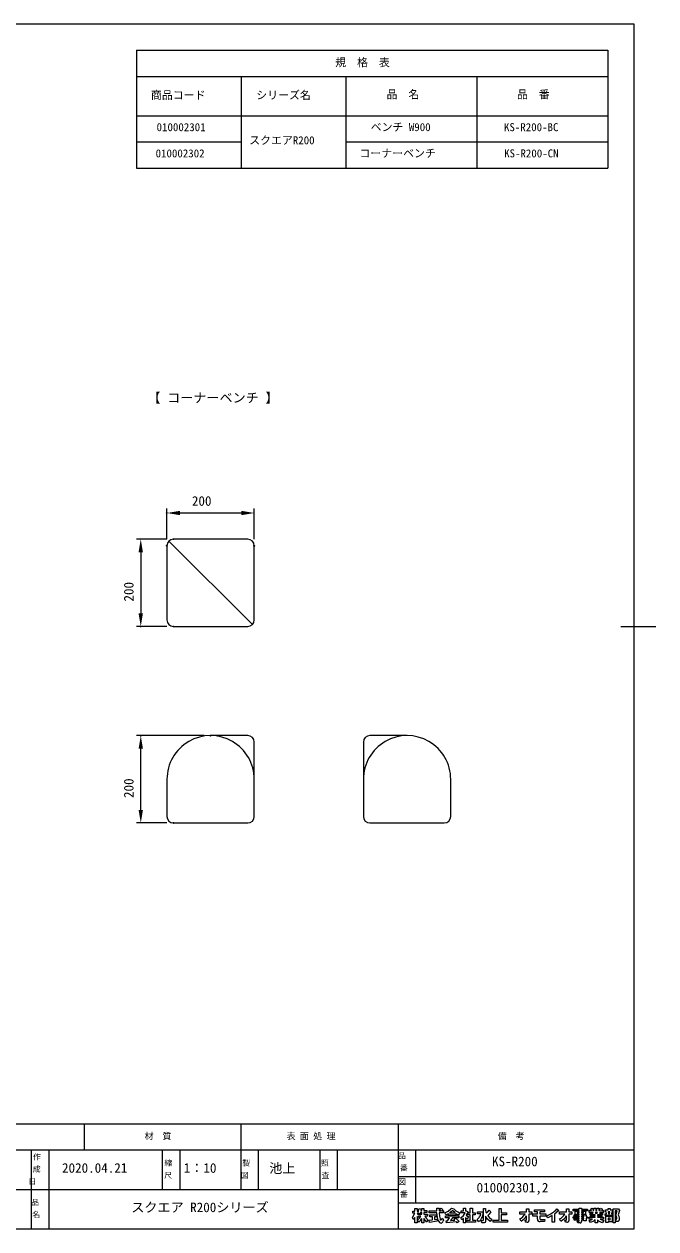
# Model space of a CAD drawing. Units: millimetres on the paper. Extents: x -203 to 203, y -143 to 143.
# Drawn here: x 58.3 to 203, y -138 to 138 of the extents above; entities that cross this region are included whole.
import ezdxf
from ezdxf.enums import TextEntityAlignment as Align

# ---------------------------------------------------------------- set-up
doc = ezdxf.new("R2010")
doc.units = ezdxf.units.MM
doc.header["$PDMODE"] = 32
doc.header["$PDSIZE"] = 0.2
for name, color, linetype, lineweight in [('0-1_DIMENSION_LINES$03_LINES', 7, 'Continuous', 18), ('0-2_DIMENSION_LINES$02_DIMENSI', 7, 'Continuous', 25), ('0-4_図面_FORMAT$03_TEXT', 7, 'Continuous', 18), ('0-5_図面_FORMAT$02_LOGO$01_MZ_LO', 7, 'Continuous', 18), ('0-6_図面_FORMAT$01_WAKU$OUT_LINE', 6, 'Continuous', 18), ('0-8_図面_FORMAT$01_WAKU$SUB_LINE', 7, 'Continuous', 18)]:
    doc.layers.add(name, color=color, linetype=linetype, lineweight=lineweight)
doc.layers.add('0-3_DEFPOINTS', color=7, linetype='Continuous')
doc.styles.add('ＭＳ ゴシック', font='')
doc.styles.get('ＭＳ ゴシック').set_extended_font_data('MS Gothic')

# ---------------------------------------------------------------- blocks, each defined once
blk = doc.blocks.new('D1')
at = {"layer": '0-2_DIMENSION_LINES$02_DIMENSI'}
for p, q in [((1531, 470), (1524, 470)), ((1525, 467), (1525, 453)), ((1531, 450), (1524, 450))]:
    blk.add_line(p, q, dxfattribs=at)
for points in [[(1525.5, 467), (1524.5, 467), (1525, 470)], [(1524.5, 453), (1525.5, 453), (1525, 450)]]:
    blk.add_solid(points, dxfattribs=at)
at = {"layer": '0-3_DEFPOINTS'}
for p in [(1532.5, 470), (1525, 450), (1532.5, 450)]:
    blk.add_point(p, dxfattribs=at)
at = {"layer": '0-2_DIMENSION_LINES$02_DIMENSI', "style": 'ＭＳ ゴシック'}
blk.add_text('200', height=2.199, rotation=90, dxfattribs=at).set_placement((1524, 455.714), align=Align.BOTTOM_LEFT)
blk = doc.blocks.new('_X14')
at = {"layer": '0-4_図面_FORMAT$03_TEXT', "style": 'ＭＳ ゴシック'}
for s, p in [('作', (1500.308, 327.465)), ('成', (1500.252, 324.654)), ('日', (1499.244, 321.843))]:
    blk.add_text(s, height=1.283, dxfattribs=at).set_placement(p, align=Align.BOTTOM_LEFT)
blk = doc.blocks.new('_X17')
at = {"layer": '0-4_図面_FORMAT$03_TEXT', "style": 'ＭＳ ゴシック'}
for s, p in [('品', (1499.907, 317.059)), ('名', (1500.136, 314.248))]:
    blk.add_text(s, height=1.283, dxfattribs=at).set_placement(p, align=Align.BOTTOM_LEFT)
blk = doc.blocks.new('_X18')
at = {"layer": '0-4_図面_FORMAT$03_TEXT', "style": 'ＭＳ ゴシック'}
for s, p in [('縮', (1530.423, 326.059)), ('尺', (1530.367, 323.248))]:
    blk.add_text(s, height=1.283, dxfattribs=at).set_placement(p, align=Align.BOTTOM_LEFT)
blk = doc.blocks.new('_X19')
at = {"layer": '0-4_図面_FORMAT$03_TEXT', "style": 'ＭＳ ゴシック'}
for s, p in [('製', (1548.252, 326.059)), ('図', (1547.933, 323.248))]:
    blk.add_text(s, height=1.283, dxfattribs=at).set_placement(p, align=Align.BOTTOM_LEFT)
blk = doc.blocks.new('_X20')
at = {"layer": '0-4_図面_FORMAT$03_TEXT', "style": 'ＭＳ ゴシック'}
for s, p in [('照', (1566.278, 326.059)), ('査', (1566.394, 323.248))]:
    blk.add_text(s, height=1.283, dxfattribs=at).set_placement(p, align=Align.BOTTOM_LEFT)
blk = doc.blocks.new('_X21')
at = {"layer": '0-4_図面_FORMAT$03_TEXT', "style": 'ＭＳ ゴシック'}
for s, p in [('品', (1583.922, 327.758)), ('番', (1584.383, 324.947))]:
    blk.add_text(s, height=1.283, dxfattribs=at).set_placement(p, align=Align.BOTTOM_LEFT)
blk = doc.blocks.new('_X22')
at = {"layer": '0-4_図面_FORMAT$03_TEXT', "style": 'ＭＳ ゴシック'}
for s, p in [('図', (1583.949, 321.758)), ('番', (1584.383, 318.947))]:
    blk.add_text(s, height=1.283, dxfattribs=at).set_placement(p, align=Align.BOTTOM_LEFT)
blk = doc.blocks.new('D12')
at = {"layer": '0-2_DIMENSION_LINES$02_DIMENSI'}
for p, q in [((1539.5, 425), (1524, 425)), ((1525, 408), (1525, 422)), ((1531, 405), (1524, 405))]:
    blk.add_line(p, q, dxfattribs=at)
for points in [[(1525.5, 422), (1524.5, 422), (1525, 425)], [(1524.5, 408), (1525.5, 408), (1525, 405)]]:
    blk.add_solid(points, dxfattribs=at)
at = {"layer": '0-3_DEFPOINTS'}
for p in [(1525, 425), (1541, 425), (1532.5, 405)]:
    blk.add_point(p, dxfattribs=at)
at = {"layer": '0-2_DIMENSION_LINES$02_DIMENSI', "style": 'ＭＳ ゴシック'}
blk.add_text('200', height=2.199, rotation=90, dxfattribs=at).set_placement((1524, 410.714), align=Align.BOTTOM_LEFT)
blk = doc.blocks.new('D15')
at = {"layer": '0-2_DIMENSION_LINES$02_DIMENSI'}
for p, q in [((1531, 470), (1531, 477)), ((1548, 476), (1534, 476)), ((1551, 470), (1551, 477))]:
    blk.add_line(p, q, dxfattribs=at)
for points in [[(1534, 476.5), (1534, 475.5), (1531, 476)], [(1548, 475.5), (1548, 476.5), (1551, 476)]]:
    blk.add_solid(points, dxfattribs=at)
at = {"layer": '0-3_DEFPOINTS'}
for p in [(1531, 476), (1531, 468.5), (1551, 468.5)]:
    blk.add_point(p, dxfattribs=at)
at = {"layer": '0-2_DIMENSION_LINES$02_DIMENSI', "style": 'ＭＳ ゴシック'}
blk.add_text('200', height=2.199, dxfattribs=at).set_placement((1536.714, 477), align=Align.BOTTOM_LEFT)

msp = doc.modelspace()

# ---------------------------------------------------------------- linework, layer by layer
at = {"layer": '0-1_DIMENSION_LINES$03_LINES'}
for p, q in [((91.439, 19.561), (110.561, 0.439)), ((109.5, 20), (92.5, 20)), ((91, 18.5), (91, 1.5)), ((111, 1.5), (111, 18.5)), ((92.5, 0), (109.5, 0)), ((109.5, -25), (101, -25)), ((111, -43.5), (111, -26.5)), ((136, -26.5), (136, -43.5)), ((146, -25), (137.5, -25)), ((91, -35), (91, -43.5)), ((156, -43.5), (156, -35)), ((92.5, -45), (109.5, -45)), ((137.5, -45), (154.5, -45))]:
    msp.add_line(p, q, dxfattribs=at)
for centre, radius, start, end in [((92.5, 18.5), 1.5, 90, 180), ((109.5, 18.5), 1.5, 0, 90), ((92.5, 1.5), 1.5, 180, 270), ((109.5, 1.5), 1.5, 270, 0), ((101, -35), 10, 0, 180.00001), ((109.5, -26.5), 1.5, 0, 90), ((146, -35), 10, 0, 180.00001), ((137.5, -26.5), 1.5, 90, 180), ((92.5, -43.5), 1.5, 180, 270), ((109.5, -43.5), 1.5, 270, 0), ((137.5, -43.5), 1.5, 180, 270), ((154.5, -43.5), 1.5, 270, 0)]:
    msp.add_arc(centre, radius, start, end, dxfattribs=at)
at = {"layer": '0-5_図面_FORMAT$02_LOGO$01_MZ_LO'}
for p, q in [((147.272, -135.389), (147.774, -134.37)), ((148.578, -134.111), (148.779, -133.322)), ((148.578, -133.925), (148.578, -134.111)), ((148.779, -133.322), (149.252, -133.451)), ((148.836, -135.561), (149.181, -135.059)), ((149.252, -133.451), (149.181, -133.795)), ((152.956, -135.374), (152.812, -134.341)), ((153.343, -134.341), (153.415, -135.059)), ((153.415, -135.059), (153.573, -135.719)), ((153.444, -133.48), (153.831, -133.221)), ((153.745, -133.882), (153.444, -133.48)), ((153.831, -133.221), (154.032, -133.437)), ((154.032, -133.437), (154.205, -133.695)), ((154.65, -134.298), (155.41, -133.939)), ((154.879, -134.8), (154.65, -134.298)), ((155.496, -134.513), (154.879, -134.8)), ((155.41, -133.939), (156.056, -133.408)), ((156.085, -134.083), (155.726, -134.355)), ((155.726, -134.355), (157.004, -134.355)), ((156.372, -133.81), (156.085, -134.083)), ((157.004, -134.355), (156.372, -133.81)), ((156.688, -133.437), (157.205, -133.882)), ((157.205, -133.882), (158.051, -134.283)), ((157.624, -134.742), (157.529, -134.699)), ((157.779, -134.796), (157.731, -134.782)), ((158.051, -134.283), (157.793, -134.8)), ((158.324, -135.446), (158.898, -134.929)), ((158.898, -134.929), (159.329, -134.312)), ((159.803, -134.441), (159.544, -134.843)), ((159.544, -134.843), (160.047, -135.231)), ((159.961, -134.111), (159.803, -134.441)), ((160.047, -135.231), (159.803, -135.733)), ((162.616, -135.245), (162.788, -134.901)), ((162.788, -134.901), (162.86, -134.528)), ((163.98, -133.695), (164.051, -134.054)), ((163.98, -135.087), (163.98, -136.279)), ((164.439, -135.762), (163.98, -135.087)), ((164.055, -134.065), (164.081, -134.156)), ((173.396, -135.819), (173.396, -135.016)), ((178.262, -135.475), (177.961, -134.972)), ((179.224, -134.958), (178.262, -135.475)), ((180.745, -133.795), (179.783, -134.614)), ((180.286, -133.422), (180.745, -133.795)), ((182.525, -135.819), (182.525, -135.016)), ((190.061, -133.681), (190.319, -133.264)), ((190.319, -133.264), (190.779, -133.451)), ((190.779, -133.451), (190.563, -133.781)), ((194.482, -135.044), (194.611, -135.518)), ((147.544, -135.862), (147.272, -135.389)), ((147.788, -135.389), (147.544, -135.862)), ((148.362, -136.006), (148.836, -135.561)), ((148.721, -136.437), (148.362, -136.006)), ((150.516, -136.465), (149.87, -135.647)), ((150.76, -135.906), (150.516, -136.465)), ((152.884, -136.236), (151.176, -136.566)), ((153.157, -136.092), (152.956, -135.374)), ((153.803, -135.977), (154.047, -135.575)), ((157.305, -136.394), (155.037, -136.623)), ((157.19, -135.504), (157.908, -136.336)), ((157.449, -136.609), (157.305, -136.394)), ((157.908, -136.336), (157.449, -136.609)), ((158.539, -135.949), (158.324, -135.446)), ((158.898, -135.618), (158.539, -135.949)), ((159.803, -135.733), (159.415, -135.36)), ((162.401, -136.307), (162.028, -135.819)), ((163.879, -136.508), (163.635, -136.609)), ((163.98, -136.279), (163.879, -136.508)), ((165.056, -136.307), (164.439, -135.762)), ((165.386, -135.805), (165.056, -136.307)), ((172.118, -136.193), (171.803, -135.719)), ((173.023, -135.992), (173.252, -135.977)), ((176.439, -135.69), (176.554, -135.834)), ((181.248, -136.193), (180.932, -135.719)), ((182.152, -135.992), (182.382, -135.977)), ((187.678, -136.078), (188.166, -135.92)), ((188.037, -136.537), (187.678, -136.078)), ((188.697, -136.207), (188.037, -136.537)), ((188.166, -135.92), (188.468, -135.748)), ((189.099, -135.877), (188.697, -136.207)), ((190.233, -135.748), (190.578, -135.934)), ((190.578, -135.934), (191.037, -136.078)), ((191.037, -136.078), (190.779, -136.551)), ((193.736, -135.805), (194.008, -135.748)), ((193.908, -136.336), (193.736, -135.805)), ((194.31, -136.279), (193.908, -136.336)), ((194.008, -135.748), (194.08, -135.518)), ((194.468, -136.164), (194.31, -136.279)), ((194.531, -136.085), (194.513, -136.111)), ((194.567, -135.996), (194.559, -136.026)), ((194.611, -135.518), (194.568, -135.992))]:
    msp.add_line(p, q, dxfattribs=at)
for points in [[(147.774, -134.37), (147.329, -134.37), (147.329, -133.925), (147.788, -133.925), (147.788, -133.307), (148.276, -133.307), (148.276, -133.925), (148.578, -133.925)], [(149.181, -135.059), (148.635, -135.059), (148.477, -135.475), (148.276, -135.13), (148.276, -136.609), (147.788, -136.609), (147.788, -135.389)], [(149.181, -133.795), (149.396, -133.795), (149.396, -133.322), (149.87, -133.322), (149.87, -133.795), (150.53, -133.795), (150.53, -134.255), (149.87, -134.255), (149.87, -134.599), (150.673, -134.599), (150.673, -135.059), (150.071, -135.059)], [(152.812, -134.341), (151.032, -134.341), (151.032, -133.882), (152.798, -133.882), (152.798, -133.279), (153.329, -133.279), (153.329, -133.882), (153.745, -133.882)], [(151.176, -136.566), (151.075, -136.035), (151.793, -135.949), (151.793, -135.217), (151.233, -135.217), (151.233, -134.772), (152.769, -134.772), (152.769, -135.217), (152.295, -135.217)], [(152.295, -135.217), (152.295, -135.848), (152.798, -135.733), (152.884, -136.236)], [(154.205, -133.695), (153.917, -133.882), (154.334, -133.882), (154.334, -134.341), (153.343, -134.341)], [(155.037, -136.623), (154.937, -136.135), (155.281, -136.121), (155.74, -135.475), (154.822, -135.475), (154.822, -135.016), (157.879, -135.016), (157.879, -135.475), (156.401, -135.475), (155.97, -136.078), (156.932, -135.963), (156.745, -135.733), (157.19, -135.504)], [(157.205, -134.484), (157.205, -134.815), (155.496, -134.815), (155.496, -134.513)], [(156.056, -133.408), (156.185, -133.25), (156.745, -133.365), (156.688, -133.437)], [(157.259, -134.53), (157.218, -134.496), (157.218, -134.496)], [(159.329, -134.312), (158.382, -134.312), (158.382, -133.867), (158.898, -133.867), (158.898, -133.264), (159.386, -133.264), (159.386, -133.867), (159.559, -133.867), (159.573, -133.839), (159.961, -134.111)], [(162.86, -134.528), (162.171, -134.528), (162.171, -134.068), (163.406, -134.068), (163.406, -134.24)], [(163.492, -135.92), (163.492, -133.322), (163.98, -133.322), (163.98, -133.695)], [(164.158, -134.338), (164.205, -134.42), (164.209, -134.427)], [(164.209, -134.427), (164.511, -134.083), (164.783, -133.724), (165.214, -134.097), (164.783, -134.599), (164.482, -134.929)], [(173.023, -134.614), (171.817, -134.614), (171.817, -134.126), (173.396, -134.126), (173.396, -133.422), (173.927, -133.422), (173.927, -134.126), (174.602, -134.126), (174.602, -134.614), (173.927, -134.614), (173.927, -136.121)], [(174.846, -135.102), (174.846, -134.585), (175.865, -134.585), (175.865, -134.097), (175.161, -134.097), (175.161, -133.594), (177.458, -133.594), (177.458, -134.097), (176.439, -134.097), (176.439, -134.585), (177.76, -134.585), (177.76, -135.102), (176.439, -135.102), (176.439, -135.69)], [(175.865, -135.805), (175.865, -135.102), (174.846, -135.102)], [(179.783, -134.614), (179.783, -136.465), (179.224, -136.465), (179.224, -134.958)], [(182.152, -134.614), (180.946, -134.614), (180.946, -134.126), (182.525, -134.126), (182.525, -133.422), (183.056, -133.422), (183.056, -134.126), (183.731, -134.126), (183.731, -134.614), (183.056, -134.614), (183.056, -136.121)], [(185.425, -136.063), (185.425, -136.006), (184.276, -136.006), (184.276, -135.647), (185.425, -135.647), (185.425, -135.561), (184.018, -135.561), (184.018, -135.202), (185.425, -135.202), (185.425, -135.116), (184.276, -135.116), (184.276, -134.757), (185.425, -134.757), (185.425, -134.685), (184.477, -134.685), (184.477, -133.939), (185.425, -133.939), (185.425, -133.853), (184.018, -133.853), (184.018, -133.451), (185.425, -133.451)], [(185.425, -133.451), (185.425, -133.25), (185.941, -133.25), (185.941, -133.451), (187.334, -133.451), (187.334, -133.853), (185.941, -133.853), (185.941, -133.939), (186.889, -133.939), (186.889, -134.685), (185.941, -134.685), (185.941, -134.757), (187.032, -134.757), (187.032, -135.202), (187.348, -135.202), (187.348, -135.575), (187.032, -135.575), (187.032, -136.135), (186.516, -136.135), (186.516, -136.006), (185.941, -136.006), (185.941, -136.293)], [(188.468, -135.748), (187.693, -135.748), (187.693, -135.331), (189.099, -135.331), (189.099, -135.245), (188.051, -135.245), (188.051, -134.901), (189.099, -134.901), (189.099, -134.8), (187.922, -134.8), (187.922, -134.398), (188.597, -134.398), (188.525, -134.226), (187.678, -134.226), (187.678, -133.781), (188.224, -133.781), (188.008, -133.465), (188.425, -133.279), (188.712, -133.695), (188.539, -133.781), (188.798, -133.781), (188.798, -133.264), (189.272, -133.264), (189.272, -133.781), (189.444, -133.781), (189.444, -133.264), (189.903, -133.264), (189.903, -133.781), (190.305, -133.781), (190.061, -133.681)], [(190.563, -133.781), (190.98, -133.781), (190.98, -134.226), (190.205, -134.226), (190.118, -134.398), (190.779, -134.398), (190.779, -134.8), (189.602, -134.8), (189.602, -134.901), (190.621, -134.901), (190.621, -135.245), (189.602, -135.245), (189.602, -135.331), (191.008, -135.331), (191.008, -135.748), (190.233, -135.748)], [(193.793, -134.815), (194.109, -133.896), (193.707, -133.896), (193.707, -136.609), (193.205, -136.609), (193.205, -133.408), (194.425, -133.408), (194.697, -133.752), (194.339, -134.772), (194.482, -135.044)], [(149.87, -135.647), (149.87, -136.609), (149.396, -136.609), (149.396, -135.618)], [(154.047, -135.575), (154.377, -136.035), (154.291, -136.221)], [(159.415, -135.36), (159.415, -136.609), (158.898, -136.609), (158.898, -135.618)], [(163.635, -136.609), (163.147, -136.609), (162.989, -136.063), (163.348, -136.063)], [(173.496, -136.48), (173.166, -136.48), (173.023, -135.992)], [(176.554, -135.834), (177.53, -135.834), (177.501, -136.336), (176.482, -136.336)], [(182.626, -136.48), (182.295, -136.48), (182.152, -135.992)], [(185.654, -136.623), (185.109, -136.623), (184.937, -136.193), (185.295, -136.193)], [(189.602, -135.906), (189.602, -136.609), (189.099, -136.609), (189.099, -135.877)]]:
    msp.add_lwpolyline(points, dxfattribs=at)
for points in [[(148.535, -134.772), (148.535, -134.599), (148.865, -134.599), (148.506, -134.37), (148.291, -134.37)], [(148.922, -134.599), (149.396, -134.599), (149.396, -134.255), (149.051, -134.255)], [(159.659, -136.035), (160.463, -136.035), (160.463, -134.772), (159.889, -134.772), (159.889, -134.298), (160.463, -134.298), (160.463, -133.279), (160.965, -133.279), (160.965, -134.298), (161.568, -134.298), (161.568, -134.772), (160.965, -134.772), (160.965, -136.035), (161.712, -136.035), (161.712, -136.494), (159.659, -136.494)], [(165.731, -135.992), (167.066, -135.992), (167.066, -133.293), (167.554, -133.293), (167.554, -134.312), (168.803, -134.312), (168.803, -134.786), (167.554, -134.786), (167.554, -135.992), (169.032, -135.992), (169.032, -136.465), (165.731, -136.465)], [(184.98, -134.355), (185.425, -134.355), (185.425, -134.24), (184.98, -134.24)], [(185.941, -134.355), (186.386, -134.355), (186.386, -134.24), (185.941, -134.24)], [(185.941, -135.202), (186.516, -135.202), (186.516, -135.116), (185.941, -135.116)], [(189.559, -134.398), (189.645, -134.226), (189.071, -134.226), (189.142, -134.398)], [(191.382, -134.944), (191.382, -134.513), (191.683, -134.513), (191.611, -134.083), (191.453, -134.083), (191.453, -133.623), (192.028, -133.623), (192.028, -133.322), (192.544, -133.322), (192.544, -133.623), (193.047, -133.623), (193.047, -134.083), (192.932, -134.083), (192.831, -134.513), (193.104, -134.513), (193.104, -134.944)], [(191.554, -135.116), (193.018, -135.116), (193.018, -136.408), (192.071, -136.408), (192.071, -136.566), (191.554, -136.566)], [(192.157, -134.513), (192.358, -134.513), (192.444, -134.083), (192.085, -134.083)], [(185.941, -135.647), (186.516, -135.647), (186.516, -135.561), (185.941, -135.561)], [(192.071, -135.949), (192.501, -135.949), (192.501, -135.575), (192.071, -135.575)]]:
    msp.add_lwpolyline(points, close=True, dxfattribs=at)
for centre, radius, start, end in [((152.364, -133.896), 2.572, 206.87476, 231.38604), ((158.408, -133.063), 1.863, 229.76364, 230.29804), ((158.026, -133.606), 1.2, 230.29804, 245.57756), ((157.965, -133.99), 0.826, 245.57756, 253.51907), ((158.233, -133.26), 1.602, 253.51907, 254.0546), ((160.618, -134.299), 2.788, 337.30319, 1.19487), ((164.907, -133.821), 0.886, 195.25512, 196.00269), ((164.864, -133.931), 0.815, 196.00269, 210.01023), ((166.558, -133.69), 2.417, 210.83396, 241.01413), ((170.329, -132.866), 3.211, 297.32097, 327.02478), ((170.337, -132.977), 3.676, 298.98767, 326.32407), ((176.097, -129.659), 5.631, 289.32171, 318.05843), ((179.458, -132.866), 3.211, 297.32097, 327.02478), ((179.466, -132.977), 3.676, 298.98767, 326.32407), ((192.769, -135.643), 1.317, 5.44194, 38.96502), ((147.031, -134.356), 2.68, 309.08318, 331.90147), ((153.844, -135.95), 0.702, 191.69506, 270.11722), ((153.801, -135.747), 0.23, 172.93048, 270.3366), ((153.648, -136.002), 0.679, 286.95592, 341.1657), ((160.996, -134.173), 1.943, 302.07579, 326.50958), ((161.281, -134.56), 2.075, 302.64027, 336.88701), ((163.376, -135.948), 0.119, 256.36561, 13.63439), ((173.256, -135.837), 0.141, 268.35711, 7.09551), ((173.574, -136.135), 0.353, 257.33697, 2.27417), ((176.371, -135.84), 0.508, 176.00409, 282.57421), ((182.386, -135.837), 0.141, 268.35711, 7.09551), ((182.703, -136.135), 0.353, 257.33697, 2.27417), ((185.325, -136.093), 0.104, 253.30404, 16.69596), ((185.669, -136.346), 0.277, 266.89001, 11.09182), ((191.594, -133.67), 2.995, 228.28998, 254.19577), ((194.066, -135.763), 0.568, 315, 315.57863), ((194.171, -135.865), 0.422, 315.57863, 324.32577), ((194.385, -135.98), 0.181, 324.32577, 345.26591), ((194.23, -135.907), 0.348, 345.26591, 345.96376)]:
    msp.add_arc(centre, radius, start, end, dxfattribs=at)
at = {"layer": '0-6_図面_FORMAT$01_WAKU$OUT_LINE'}
for p, q in [((84, 132), (84, 105)), ((84, 132), (192, 132)), ((192, 132), (192, 105)), ((84, 126), (192, 126)), ((84, 117), (192, 117)), ((84, 105), (192, 105)), ((195, 0), (203, 0)), ((198, -114), (-198, -114)), ((198, -120), (-78, -120))]:
    msp.add_line(p, q, dxfattribs=at)
msp.add_lwpolyline([(-198, -138), (198, -138), (198, 138), (-198, 138)], close=True, dxfattribs=at)
at = {"layer": '0-8_図面_FORMAT$01_WAKU$SUB_LINE'}
for p, q in [((108, 126), (108, 105)), ((132, 126), (132, 105)), ((162, 126), (162, 105)), ((84, 111), (108, 111)), ((132, 111), (192, 111)), ((72, -114), (72, -120)), ((108, -129), (108, -114)), ((144, -114), (144, -138)), ((60, -138), (60, -120)), ((64, -138), (64, -120)), ((90, -129), (90, -120)), ((94, -129), (94, -120)), ((112, -129), (112, -120)), ((126, -120), (126, -129)), ((130, -120), (130, -129)), ((148, -132), (148, -120)), ((144, -126), (198, -126)), ((12, -129), (144, -129)), ((144, -132), (198, -132))]:
    msp.add_line(p, q, dxfattribs=at)

# ---------------------------------------------------------------- block references
at = {"layer": '0-2_DIMENSION_LINES$02_DIMENSI'}
for name in ['D15', 'D1', 'D12']:
    msp.add_blockref(name, (-1440, -450), dxfattribs=at)
at = {"layer": '0-4_図面_FORMAT$03_TEXT'}
for name in ['_X14', '_X21', '_X18', '_X19', '_X20', '_X22', '_X17']:
    msp.add_blockref(name, (-1440, -450), dxfattribs=at)

# ---------------------------------------------------------------- texts
at = {"layer": '0-2_DIMENSION_LINES$02_DIMENSI', "style": 'ＭＳ ゴシック'}
msp.add_text('【 コーナーベンチ 】', height=2.199, dxfattribs=at).set_placement((86.541, 50.636), align=Align.BOTTOM_LEFT)
at = {"layer": '0-4_図面_FORMAT$03_TEXT', "style": 'ＭＳ ゴシック'}
for s, height, p in [('規\u3000格\u3000表', 1.833, (129.548, 127.762)), ('商品コード', 1.833, (87.334, 120.262)), ('シリーズ名', 1.833, (111.463, 120.262)), ('品\u3000名', 1.833, (141.294, 120.423)), ('品\u3000番', 1.833, (171.169, 120.423)), ('010002301', 1.833, (88.626, 112.922)), ('ベンチ W900', 1.833, (137.665, 112.935)), ('KS-R200-BC', 1.833, (168.2, 112.918)), ('スクエアR200', 1.833, (109.83, 109.922)), ('010002302', 1.833, (88.399, 106.922)), ('コーナーベンチ', 1.833, (135.095, 106.935)), ('KS-R200-CN', 1.833, (168.232, 106.918)), ('材\u3000質', 1.466, (85.873, -117.913)), ('表 面 処 理', 1.466, (118.403, -117.913)), ('備\u3000考', 1.466, (166.753, -117.913)), ('KS-R200', 2.199, (165.452, -124.302)), ('2020.04.21', 2.199, (66.965, -125.794)), ('1：10', 2.199, (94.849, -125.802)), ('池上', 2.199, (114.428, -125.846)), ('010002301,2', 2.199, (161.92, -130.302)), ('スクエア R200シリーズ', 2.199, (82.825, -134.82))]:
    msp.add_text(s, height=height, dxfattribs=at).set_placement(p, align=Align.BOTTOM_LEFT)

doc.saveas('drawing.dxf')
